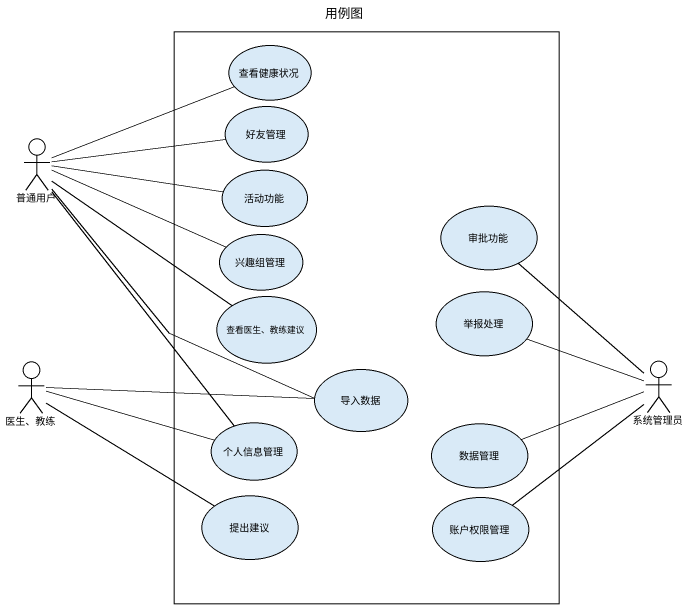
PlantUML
@startuml
title 用例图
rectangle " " as rectangle1 {
  usecase 查看健康状况
  usecase 好友管理
  usecase 活动功能
  usecase 兴趣组管理
  usecase 审批功能
  usecase "查看医生、教练建议" as 查看医生_教练建议
  usecase 举报处理
  usecase 导入数据
  usecase 个人信息管理
  usecase 数据管理
  usecase 提出建议
  usecase 账户权限管理
}
actor 普通用户
actor "医生、教练" as 医生_教练
actor 系统管理员
普通用户 -right- 查看健康状况
普通用户 -right- 好友管理
普通用户 -right- 活动功能
普通用户 -right- 兴趣组管理
普通用户 -- 查看医生_教练建议
普通用户 -- 导入数据
普通用户 -- 个人信息管理
医生_教练 -right- 导入数据
医生_教练 -right- 个人信息管理
医生_教练 -right- 提出建议
系统管理员 -up- 审批功能
系统管理员 -left- 举报处理
系统管理员 -left- 数据管理
系统管理员 -- 账户权限管理
@enduml
